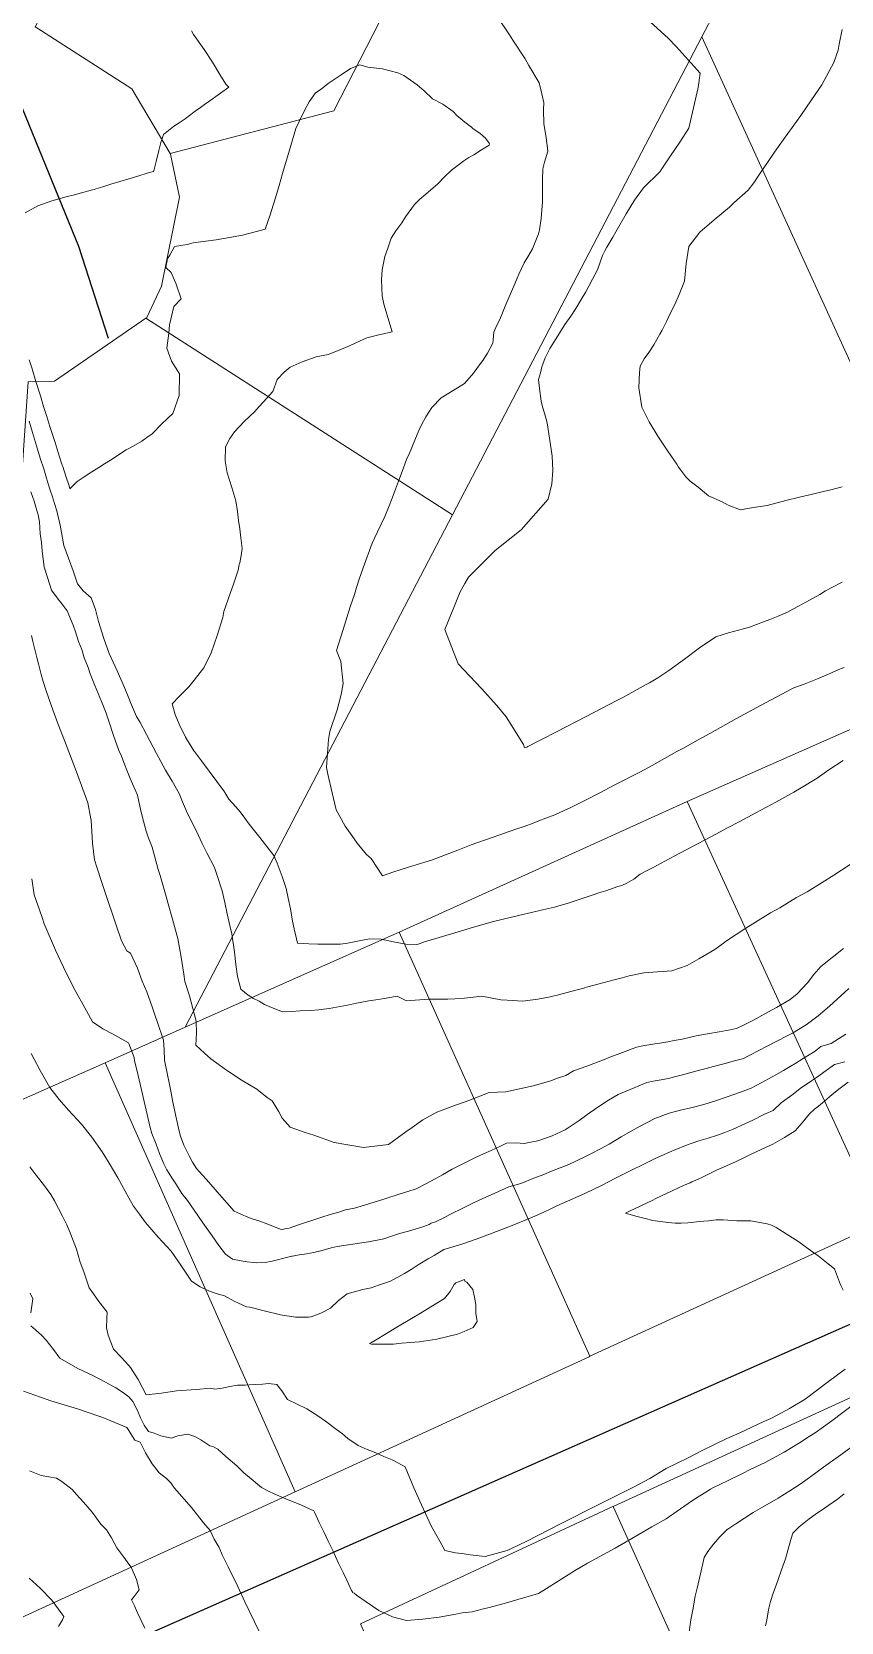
# Model space of a CAD drawing. Header units: inches. Extents: x 11351264 to 11356330, y 6702313 to 6706468.
# Drawn here: x 11352467 to 11352740, y 6705403 to 6705939 of the extents above; entities that cross this region are included whole.
import ezdxf

# ---------------------------------------------------------------- set-up
doc = ezdxf.new("R2010")
doc.units = ezdxf.units.IN
doc.header["$MEASUREMENT"] = 0
doc.layers.add('Shumate_Contours_clip1', color=7, linetype='Continuous', lineweight=0)
doc.layers.add('Shumate_Parcels_clip1', color=7, linetype='Continuous', lineweight=0)
doc.layers.add('Shumate_Streets_clip1', color=7, linetype='Continuous')

msp = doc.modelspace()

# ---------------------------------------------------------------- linework, layer by layer
at = {"layer": 'Shumate_Contours_clip1'}
for points, elevation in [([(11352624.05, 6705943.83), (11352628.24, 6705937.61), (11352629.37, 6705935.87), (11352633.47, 6705929.6), (11352634.76, 6705927.36), (11352638.18, 6705921.43), (11352639.03, 6705917.77), (11352639.8, 6705914.74), (11352639.7, 6705912.45), (11352639.79, 6705907.62), (11352640.51, 6705903.02), (11352641.05, 6705898.5), (11352640.01, 6705894.77), (11352639.4, 6705892.48), (11352639.31, 6705889.07), (11352639.27, 6705886.93), (11352639.29, 6705881.44), (11352638.85, 6705875.78), (11352638.28, 6705871.93), (11352637.92, 6705870.63), (11352635.98, 6705865.61), (11352634.68, 6705863.43), (11352633.17, 6705860.86), (11352631.37, 6705857), (11352629.97, 6705853.81), (11352627.74, 6705848.66), (11352626.72, 6705846.24), (11352624.93, 6705841.79), (11352623.98, 6705839.86), (11352622.92, 6705837.51), (11352622.71, 6705834.9), (11352622.6, 6705833.8), (11352620.73, 6705830.45), (11352619.21, 6705828.02), (11352617.77, 6705826.02), (11352616.06, 6705823.75), (11352613.01, 6705820.28), (11352609.18, 6705817.92), (11352605.15, 6705815.45), (11352602.06, 6705812.18), (11352600.03, 6705809.02), (11352598.53, 6705806.26), (11352597.68, 6705804.4), (11352596.27, 6705801.13), (11352594.47, 6705796.75), (11352593.51, 6705794.67), (11352592.02, 6705790.63), (11352590.85, 6705787.34), (11352589.49, 6705783.78), (11352588.65, 6705781.56), (11352587.46, 6705778.5), (11352586.15, 6705775.43), (11352583.69, 6705770.3), (11352581.96, 6705766.41), (11352578.87, 6705758.14), (11352577.61, 6705754.32), (11352576.7, 6705751.57), (11352575.94, 6705749.21), (11352574.57, 6705745.02), (11352573.08, 6705740.31), (11352572.15, 6705737.4), (11352569.88, 6705730.34), (11352571.36, 6705726.66), (11352572.14, 6705719.16), (11352571.55, 6705715.45), (11352570.13, 6705710.35), (11352567.64, 6705703.06), (11352567.23, 6705700.29), (11352566.58, 6705690.89), (11352566.96, 6705688.67), (11352568.43, 6705682.41), (11352569.87, 6705676.7), (11352572.8, 6705671.1), (11352575.09, 6705668.01), (11352576.85, 6705665.38), (11352580.07, 6705661.61), (11352581.6, 6705660.3), (11352585.44, 6705654.4), (11352588.95, 6705655.68), (11352591.67, 6705656.51), (11352595.62, 6705657.85), (11352602.26, 6705659.82), (11352608.07, 6705662.03), (11352610.76, 6705663.07), (11352615.28, 6705664.83), (11352622.37, 6705667.32), (11352624.95, 6705668.22), (11352628.12, 6705669.32), (11352630.72, 6705670.24), (11352633.09, 6705671.08), (11352636.11, 6705672.2), (11352638.04, 6705672.91), (11352640.45, 6705673.82), (11352643.43, 6705674.96), (11352646.59, 6705676.45), (11352648.8, 6705677.44), (11352653.54, 6705679.8), (11352658.64, 6705682.4), (11352663.23, 6705684.84), (11352672.08, 6705689.34), (11352676.24, 6705691.6), (11352680.41, 6705693.92), (11352684.57, 6705696.25), (11352686.53, 6705697.33), (11352691.78, 6705700.24), (11352695.62, 6705702.38), (11352702.89, 6705706.4), (11352704.7, 6705707.42), (11352712.73, 6705711.84), (11352723.28, 6705717.35), (11352723.92, 6705717.77), (11352727.42, 6705719.01), (11352731.95, 6705720.8), (11352736.45, 6705722.66), (11352738.52, 6705723.65), (11352740.93, 6705724.57)], 1420), ([(11352671.99, 6705945.3), (11352681.58, 6705936.5), (11352684.33, 6705933.77), (11352692.46, 6705924.71), (11352691.71, 6705919.93), (11352688.65, 6705906.16), (11352685.55, 6705901.5), (11352682.39, 6705896.88), (11352678.84, 6705891.48), (11352673.32, 6705886.17), (11352670.33, 6705881.99), (11352667.48, 6705877.4), (11352663.99, 6705871.34), (11352662.98, 6705869.52), (11352660.94, 6705866.16), (11352660.15, 6705864.67), (11352659.48, 6705863.32), (11352657.89, 6705858.49), (11352656.17, 6705855.36), (11352654.93, 6705853.03), (11352653.87, 6705851.1), (11352652.33, 6705848.5), (11352650.49, 6705845.46), (11352648.86, 6705842.93), (11352646.85, 6705840.12), (11352645.38, 6705837.72), (11352643.88, 6705835.33), (11352641.78, 6705831.98), (11352640.22, 6705828.89), (11352639.09, 6705825.88), (11352638.59, 6705823.81), (11352638, 6705821.58), (11352638.27, 6705818.52), (11352638.88, 6705814.28), (11352639.34, 6705812.33), (11352639.97, 6705810.19), (11352640.84, 6705807.01), (11352641.66, 6705801.8), (11352642.55, 6705795.81), (11352642.78, 6705790.98), (11352642.41, 6705786.4), (11352641.18, 6705781.24), (11352632.12, 6705770.92), (11352623.33, 6705763.97), (11352619.86, 6705760.55), (11352614.33, 6705755.06), (11352613.14, 6705752.88), (11352611.62, 6705750.06), (11352610.77, 6705748.11), (11352609.63, 6705745.33), (11352606.43, 6705737.38), (11352610.87, 6705725.83), (11352618.76, 6705717.48), (11352623.9, 6705711.82), (11352627.06, 6705707.94), (11352632.89, 6705698.61), (11352633.23, 6705697.48), (11352634.01, 6705697.75), (11352634.38, 6705697.93), (11352643.99, 6705702.9), (11352654.07, 6705708.08), (11352664.14, 6705713.34), (11352666.41, 6705714.51), (11352674.24, 6705718.82), (11352675.33, 6705719.43), (11352678.14, 6705721.06), (11352681.89, 6705723.57), (11352687.14, 6705727.35), (11352692.22, 6705731.24), (11352697.66, 6705734.9), (11352701.98, 6705736.31), (11352707.06, 6705737.65), (11352709.04, 6705738.2), (11352713.71, 6705739.94), (11352715.92, 6705740.72), (11352718.72, 6705741.82), (11352721.82, 6705743.21), (11352723.67, 6705744.22), (11352725.57, 6705745.2), (11352729.22, 6705747.24), (11352732.73, 6705749.19), (11352734.63, 6705750.4), (11352736.81, 6705751.51), (11352740.29, 6705753.31)], 1418), ([(11352465.05, 6705877.7), (11352469.38, 6705880.04), (11352474.09, 6705881.75), (11352478.86, 6705883.08), (11352481.7, 6705883.8), (11352483.64, 6705884.32), (11352487.69, 6705885.43), (11352488.34, 6705885.6), (11352488.83, 6705885.75), (11352491.17, 6705886.46), (11352493.94, 6705887.3), (11352500, 6705889.14), (11352500.08, 6705889.16), (11352503.3, 6705890.15), (11352506.21, 6705891.03), (11352508.25, 6705891.66), (11352508.67, 6705892.71), (11352509.23, 6705894.97), (11352510.07, 6705898.67), (11352510.79, 6705901.35), (11352511.64, 6705904.07), (11352514.99, 6705906.82), (11352516.96, 6705908.02), (11352518.9, 6705909.4), (11352521.91, 6705911.6), (11352522.78, 6705912.22), (11352523.64, 6705912.86), (11352525.43, 6705914.13), (11352527.22, 6705915.4), (11352530.11, 6705917.46), (11352530.91, 6705918.03), (11352533.65, 6705919.98), (11352532.66, 6705920.98), (11352530.68, 6705924.3), (11352528.12, 6705928.48), (11352525.4, 6705932.67), (11352521.81, 6705937.77), (11352521.05, 6705938.99)], 1420), ([(11352740.27, 6705939.43), (11352739.18, 6705934.46), (11352738.84, 6705932.43), (11352737.39, 6705928.35), (11352733.43, 6705920.83), (11352729.86, 6705915.72), (11352726.34, 6705910.52), (11352718.97, 6705900.42), (11352717.27, 6705897.79), (11352712, 6705890.03), (11352710.54, 6705887.85), (11352708.61, 6705885.36), (11352703.79, 6705881.02), (11352702.26, 6705879.63), (11352697.16, 6705875.36), (11352692.3, 6705871.23), (11352688.63, 6705866.35), (11352687.74, 6705860.61), (11352687.15, 6705854.72), (11352685.36, 6705850.22), (11352683.84, 6705846.88), (11352682.57, 6705844.21), (11352681.11, 6705841.09), (11352679.59, 6705838.23), (11352678.79, 6705836.83), (11352677.81, 6705835.04), (11352676.76, 6705833.2), (11352675.11, 6705830.63), (11352673.58, 6705828.54), (11352672.16, 6705826.12), (11352671.98, 6705823.96), (11352671.71, 6705818.72), (11352672.81, 6705812.31), (11352675.19, 6705807.28), (11352678.18, 6705802.49), (11352681.29, 6705797.74), (11352683.77, 6705794.2), (11352684.5, 6705793.04), (11352685.16, 6705792.02), (11352685.95, 6705791.09), (11352687.59, 6705788.85), (11352689.02, 6705787.37), (11352691.69, 6705785.31), (11352695.27, 6705782.4), (11352699.84, 6705780.35), (11352701.87, 6705779.3), (11352706, 6705777.69), (11352710.28, 6705778.45), (11352715.01, 6705779.17), (11352721.26, 6705780.83), (11352725.84, 6705781.97), (11352729.77, 6705782.81), (11352733.98, 6705783.82), (11352736.46, 6705784.45), (11352740.26, 6705785.43)], 1416), ([(11352466.44, 6705828.18), (11352467.38, 6705825.18), (11352468.7, 6705820.9), (11352470.2, 6705816.06), (11352471.28, 6705812.51), (11352472.34, 6705809.15), (11352473.41, 6705805.79), (11352474.47, 6705802.43), (11352475.12, 6705800.41), (11352475.49, 6705799.22), (11352476.57, 6705795.83), (11352477.58, 6705792.7), (11352477.7, 6705792.31), (11352478.77, 6705788.99), (11352479.83, 6705785.72), (11352480.13, 6705784.79), (11352481.01, 6705785.7), (11352482.59, 6705787.21), (11352484.97, 6705788.85), (11352487.52, 6705790.43), (11352489.93, 6705791.91), (11352491.81, 6705793.14), (11352493.8, 6705794.42), (11352499.06, 6705797.85), (11352500, 6705798.36), (11352501.43, 6705799.14), (11352504.32, 6705800.8), (11352506.02, 6705801.99), (11352507.89, 6705803.33), (11352511.14, 6705806.59), (11352514.82, 6705810.16), (11352516.95, 6705816.17), (11352517.08, 6705823.51), (11352514.37, 6705827.76), (11352512.78, 6705832.16), (11352513.48, 6705837.18), (11352513.68, 6705840.02), (11352515.14, 6705846.15), (11352517.61, 6705848.72), (11352515.97, 6705853.67), (11352514.21, 6705857.62), (11352512.4, 6705859.28), (11352513.05, 6705862.3), (11352513.75, 6705863.49), (11352515.33, 6705866.32), (11352519.6, 6705866.99), (11352521.63, 6705867.6), (11352529.39, 6705868.65), (11352533.89, 6705869.44), (11352538.29, 6705870.21), (11352542.99, 6705871.45), (11352545.86, 6705872.2), (11352547.55, 6705877.05), (11352549.77, 6705883.86), (11352550.61, 6705886.91), (11352551.76, 6705890.92), (11352553.94, 6705898.52), (11352556.23, 6705906.15), (11352557.31, 6705908.47), (11352559.21, 6705912.34), (11352560.74, 6705915.07), (11352562.89, 6705918.07), (11352564.73, 6705919.35), (11352567.14, 6705921.25), (11352569.83, 6705923.02), (11352571.47, 6705924.22), (11352574.65, 6705926.28), (11352577.75, 6705927.58), (11352580.5, 6705926.7), (11352585.44, 6705926.22), (11352590.59, 6705924.87), (11352592.59, 6705923.92), (11352597.14, 6705920.85), (11352599.41, 6705918.78), (11352602.3, 6705916.13), (11352605.69, 6705914.28), (11352609.17, 6705911.85), (11352610.46, 6705910.48), (11352613.19, 6705908.21), (11352615.39, 6705906.5), (11352615.94, 6705906), (11352618.16, 6705904.58), (11352620.16, 6705902.87), (11352621.4, 6705901.15), (11352621.45, 6705900.97), (11352621.31, 6705900.52), (11352618.8, 6705898.95), (11352616.15, 6705897.22), (11352614.52, 6705896.32), (11352612.82, 6705895.19), (11352610.86, 6705893.77), (11352608.64, 6705892.12), (11352606.3, 6705889.83), (11352604.07, 6705887.44), (11352600.02, 6705883.96), (11352597.89, 6705882.15), (11352596.25, 6705880.55), (11352593.16, 6705876.33), (11352591.89, 6705874.34), (11352589.92, 6705871.64), (11352588.39, 6705869.15), (11352587.16, 6705865.84), (11352586.2, 6705863), (11352585.32, 6705858.49), (11352585.04, 6705855.14), (11352585.29, 6705849.72), (11352585.84, 6705846.93), (11352586.64, 6705844.38), (11352587.56, 6705841.38), (11352588.62, 6705837.58), (11352587.23, 6705837.27), (11352586.25, 6705837.05), (11352583.69, 6705836.51), (11352580.09, 6705835.61), (11352576.49, 6705833.97), (11352574.33, 6705832.95), (11352570.28, 6705831.23), (11352567.1, 6705829.95), (11352563.03, 6705829.22), (11352558.37, 6705827.52), (11352554.32, 6705825.73), (11352552.29, 6705824.03), (11352549.94, 6705821.58), (11352548.51, 6705817.55), (11352545.35, 6705814.08), (11352543.81, 6705812.38), (11352542.39, 6705810.84), (11352538.79, 6705807.45), (11352535.61, 6705804), (11352534.02, 6705801.74), (11352532.55, 6705798.93), (11352532.44, 6705794.19), (11352533.09, 6705790.18), (11352534.7, 6705785.17), (11352535.97, 6705780.7), (11352536.58, 6705777.12), (11352536.91, 6705774.12), (11352537.41, 6705771.24), (11352537.69, 6705768.25), (11352538.19, 6705764.67), (11352537.87, 6705762.28), (11352537.32, 6705759.86), (11352537.23, 6705759.47), (11352537.19, 6705759.24), (11352536.85, 6705757.41), (11352535.91, 6705754.69), (11352535.22, 6705752.65), (11352534.18, 6705749.84), (11352533.4, 6705747.65), (11352532.61, 6705745.33), (11352531.96, 6705743.42), (11352531.69, 6705741.38), (11352529.74, 6705735.32), (11352527.69, 6705729.55), (11352525.26, 6705724.52), (11352522, 6705720.32), (11352520.15, 6705718.1), (11352516.95, 6705714.85), (11352514.63, 6705712.37), (11352515.61, 6705708.77), (11352516.93, 6705705.52), (11352519.06, 6705701.16), (11352521.93, 6705696.54), (11352522.05, 6705696.33), (11352524.48, 6705693.11), (11352527.06, 6705689.66), (11352529.64, 6705686.21), (11352532.22, 6705682.76), (11352532.33, 6705682.53), (11352533.68, 6705680.2), (11352536.03, 6705677.62), (11352537.45, 6705676), (11352539.07, 6705673.8), (11352540.55, 6705671.87), (11352544.16, 6705667.34), (11352546.5, 6705664.31), (11352548.81, 6705661.26), (11352549.93, 6705658.68), (11352551.63, 6705654.26), (11352553, 6705650.15), (11352553.7, 6705646.86), (11352554.47, 6705643.34), (11352555.06, 6705639.14), (11352555.67, 6705636.6), (11352556.81, 6705631.72), (11352560.57, 6705631.49), (11352563.62, 6705631.37), (11352565.88, 6705631.38), (11352571.23, 6705631.42), (11352573.62, 6705631.81), (11352575.91, 6705632.26), (11352578.68, 6705632.78), (11352581.07, 6705633.27), (11352584.92, 6705633.06), (11352589.14, 6705632.21), (11352593.31, 6705631.46), (11352596.73, 6705631.27), (11352597.47, 6705631.41), (11352597.81, 6705631.53), (11352599.23, 6705632.09), (11352605.58, 6705633.99), (11352612.83, 6705636.16), (11352615.26, 6705636.87), (11352622.75, 6705639.04), (11352631.62, 6705641.13), (11352635.63, 6705642.08), (11352639.36, 6705642.94), (11352643.3, 6705643.9), (11352645.59, 6705644.54), (11352647.6, 6705645.15), (11352651.94, 6705646.52), (11352656.08, 6705647.93), (11352658.33, 6705648.66), (11352660.67, 6705649.42), (11352664.68, 6705650.86), (11352665.99, 6705651.19), (11352667.76, 6705651.96), (11352670.11, 6705653.36), (11352672.18, 6705654.96), (11352674.59, 6705656.18), (11352676.8, 6705657.32), (11352680.5, 6705659.34), (11352683.89, 6705661.16), (11352691.72, 6705665.31), (11352697.95, 6705668.61), (11352701.44, 6705670.45), (11352705.79, 6705672.77), (11352711.15, 6705675.6), (11352717.89, 6705679.19), (11352723.98, 6705682.56), (11352726.39, 6705684.05), (11352731.87, 6705687.3), (11352735.74, 6705690.12), (11352740.54, 6705693.3)], 1422), ([(11352466.36, 6705807.56), (11352467.54, 6705803.71), (11352468.89, 6705799.25), (11352470.17, 6705795.06), (11352471.3, 6705791.46), (11352472.02, 6705789.09), (11352472.85, 6705786.41), (11352473.5, 6705784.34), (11352474.23, 6705782.07), (11352474.99, 6705779.78), (11352475.77, 6705777.37), (11352476.9, 6705772.56), (11352478.1, 6705765.65), (11352479.64, 6705761.4), (11352481.19, 6705757.15), (11352482.74, 6705752.8), (11352484.58, 6705750.46), (11352487.24, 6705748.03), (11352488.73, 6705744.16), (11352489.74, 6705740.12), (11352491.6, 6705734.35), (11352493.4, 6705729.32), (11352496.09, 6705723.52), (11352498.57, 6705717.83), (11352500, 6705714.21), (11352500.57, 6705712.76), (11352502.55, 6705708.12), (11352503.75, 6705706.08), (11352505.89, 6705702.07), (11352509.34, 6705695.63), (11352510.78, 6705692.9), (11352512.34, 6705690.06), (11352514.53, 6705686.35), (11352516.98, 6705682.15), (11352518.07, 6705679.35), (11352519.44, 6705676.2), (11352521.35, 6705672.3), (11352522.73, 6705669.46), (11352524.7, 6705665.27), (11352526.3, 6705662.16), (11352528.79, 6705657.2), (11352529.46, 6705655.22), (11352531.44, 6705649.35), (11352532.29, 6705645.47), (11352533.15, 6705641.59), (11352534.05, 6705637.74), (11352534.69, 6705634.95), (11352535.58, 6705628.75), (11352536.05, 6705624.52), (11352536.63, 6705620.58), (11352537.65, 6705616.29), (11352540.12, 6705614.23), (11352541.97, 6705613.09), (11352543.88, 6705612.25), (11352545.72, 6705611.15), (11352548.07, 6705610.06), (11352551.73, 6705608.62), (11352554.62, 6705608.72), (11352557.66, 6705609), (11352561.23, 6705609.12), (11352563.91, 6705609.28), (11352567.43, 6705609.78), (11352573.62, 6705610.9), (11352576.63, 6705611.52), (11352580.79, 6705612.35), (11352583.19, 6705612.71), (11352586.04, 6705613.1), (11352590.38, 6705613.88), (11352593.51, 6705612.33), (11352600.93, 6705612.93), (11352604.25, 6705612.87), (11352607.46, 6705612.89), (11352609.79, 6705613.04), (11352613.07, 6705613.26), (11352618.93, 6705613.9), (11352625.26, 6705612.68), (11352627.44, 6705612.59), (11352632.61, 6705612.22), (11352637.71, 6705612.95), (11352641.87, 6705613.65), (11352644.75, 6705614.35), (11352647.62, 6705615.13), (11352650.49, 6705615.88), (11352653.28, 6705616.65), (11352653.46, 6705616.69), (11352653.57, 6705616.73), (11352654.18, 6705616.9), (11352658.35, 6705618.02), (11352663.41, 6705619.38), (11352666.12, 6705620.11), (11352668.47, 6705620.7), (11352673.49, 6705621.74), (11352678.08, 6705622.14), (11352682.91, 6705622.42), (11352688.01, 6705624.24), (11352691.99, 6705626.45), (11352697.34, 6705629.59), (11352700.77, 6705632.08), (11352701.33, 6705632.52), (11352707.8, 6705636.86), (11352710.11, 6705638.25), (11352716.07, 6705641.97), (11352719.24, 6705643.69), (11352724.83, 6705647.11), (11352728.44, 6705649.09), (11352733.49, 6705652.24), (11352737.46, 6705654.69), (11352742.88, 6705658.26)], 1424), ([(11352467.02, 6705783.71), (11352468.05, 6705780.59), (11352468.81, 6705778.29), (11352469.47, 6705776), (11352469.89, 6705773.62), (11352470.17, 6705769.64), (11352470.52, 6705766.72), (11352470.74, 6705763.88), (11352471.5, 6705758.33), (11352472.59, 6705754.94), (11352473.88, 6705750.61), (11352476.22, 6705747.62), (11352477.52, 6705745.93), (11352479.21, 6705743.62), (11352481.24, 6705738.79), (11352482.06, 6705736.61), (11352483.06, 6705733.29), (11352484.1, 6705730.61), (11352484.94, 6705727.85), (11352486.24, 6705724.6), (11352486.93, 6705722.5), (11352488.55, 6705718.57), (11352490.77, 6705713.17), (11352492.4, 6705709.18), (11352493.28, 6705706.52), (11352494.86, 6705701.71), (11352496.61, 6705696.64), (11352497.49, 6705694.78), (11352498.31, 6705692.55), (11352499.52, 6705689.49), (11352500, 6705688.33), (11352500.78, 6705686.45), (11352502.06, 6705683.43), (11352502.88, 6705681.59), (11352504.02, 6705676.27), (11352504.88, 6705672.87), (11352505.79, 6705669.49), (11352506.55, 6705667.45), (11352507.83, 6705664.07), (11352509.91, 6705656.54), (11352510.51, 6705654.54), (11352512.55, 6705647.42), (11352513.26, 6705644.99), (11352514.71, 6705639.86), (11352515.74, 6705636.08), (11352516.47, 6705633.29), (11352517.66, 6705627.06), (11352518.53, 6705621.37), (11352518.84, 6705618.89), (11352520.36, 6705614.02), (11352522.61, 6705605.52), (11352522.8, 6705601.4), (11352522.5, 6705597.36), (11352525.44, 6705594.73), (11352527.64, 6705592.85), (11352532.92, 6705589), (11352538.13, 6705585.46), (11352543.1, 6705582.54), (11352546.6, 6705579.83), (11352548.22, 6705578.61), (11352549.5, 6705576.68), (11352550.55, 6705574.97), (11352551.62, 6705572.78), (11352554.36, 6705569.76), (11352559.34, 6705568.03), (11352562.25, 6705567.09), (11352569.19, 6705564.65), (11352579.05, 6705562.93), (11352587.41, 6705563.93), (11352593.28, 6705568.21), (11352595.38, 6705569.63), (11352599.06, 6705572.26), (11352603.69, 6705574.86), (11352609.12, 6705576.84), (11352614.55, 6705578.82), (11352621.3, 6705581.45), (11352626.91, 6705581.67), (11352631.61, 6705582.73), (11352636.12, 6705583.76), (11352642.07, 6705585.37), (11352644.05, 6705586.22), (11352647.16, 6705587.19), (11352649.79, 6705588.76), (11352654.21, 6705590.38), (11352659.81, 6705592.48), (11352661.99, 6705593.32), (11352665.41, 6705594.58), (11352668.07, 6705595.61), (11352671, 6705596.7), (11352673.05, 6705597.15), (11352675.08, 6705597.51), (11352677.19, 6705597.8), (11352679.47, 6705598.18), (11352681.57, 6705598.58), (11352683.69, 6705598.95), (11352686.32, 6705599.46), (11352691.03, 6705600.5), (11352694.86, 6705601.2), (11352698.8, 6705601.85), (11352702.52, 6705602.59), (11352704.59, 6705603.06), (11352704.83, 6705603.17), (11352706.8, 6705604.06), (11352710.41, 6705605.84), (11352714.24, 6705607.92), (11352718.1, 6705610.06), (11352722.7, 6705612.84), (11352725.04, 6705614.71), (11352728.55, 6705618.36), (11352730.69, 6705621.22), (11352733.1, 6705623.88), (11352736.88, 6705626.94), (11352740.69, 6705629.98)], 1426), ([(11352467.16, 6705735.37), (11352467.64, 6705733.32), (11352468.95, 6705728), (11352469.51, 6705725.83), (11352470.42, 6705722.2), (11352471.08, 6705719.86), (11352472.08, 6705717.06), (11352473.12, 6705713.85), (11352474.43, 6705710.33), (11352476.1, 6705705.68), (11352478.29, 6705699.99), (11352480.34, 6705694.69), (11352482.4, 6705689.46), (11352484.52, 6705683.65), (11352486.14, 6705678.99), (11352486.88, 6705675.39), (11352487.28, 6705673.02), (11352487.52, 6705669.32), (11352487.78, 6705665.39), (11352488.4, 6705659.87), (11352489.25, 6705657.32), (11352490.82, 6705652.5), (11352493.2, 6705645.1), (11352494.33, 6705641.88), (11352495.69, 6705637.77), (11352497.54, 6705632.51), (11352499.28, 6705629.14), (11352500, 6705628.69), (11352500.51, 6705628.37), (11352502.88, 6705623.36), (11352504.49, 6705618.97), (11352506.01, 6705615.38), (11352507.82, 6705610.27), (11352508.89, 6705607.25), (11352509.49, 6705605.34), (11352511.68, 6705599.07), (11352511.86, 6705595.83), (11352511.98, 6705592.34), (11352512.92, 6705587.97), (11352513.71, 6705584.13), (11352514.24, 6705581.34), (11352514.73, 6705578.73), (11352515.79, 6705573.52), (11352516.37, 6705570.99), (11352516.86, 6705568.85), (11352517.35, 6705566.71), (11352518.47, 6705563.72), (11352520.26, 6705560.19), (11352521.39, 6705557.98), (11352522.81, 6705555.86), (11352524.72, 6705553.76), (11352526.19, 6705552.14), (11352527.64, 6705550.51), (11352529.11, 6705548.81), (11352531.27, 6705546.24), (11352533, 6705544.27), (11352535.48, 6705541.46), (11352539.47, 6705539.66), (11352541.56, 6705538.95), (11352543.73, 6705538.2), (11352546.79, 6705537.09), (11352550.94, 6705535.47), (11352551.59, 6705535.28), (11352553.01, 6705535.63), (11352553.95, 6705535.8), (11352557.45, 6705536.97), (11352559.45, 6705537.66), (11352562.66, 6705538.72), (11352565.01, 6705539.47), (11352567.84, 6705540.41), (11352570.68, 6705541.2), (11352572.98, 6705541.96), (11352575.97, 6705542.57), (11352579.35, 6705543.5), (11352585.92, 6705545.57), (11352591.33, 6705547.3), (11352593.93, 6705548.15), (11352596.73, 6705549.07), (11352600.26, 6705550.79), (11352603.19, 6705552.42), (11352605.59, 6705553.75), (11352608.93, 6705555.64), (11352614.08, 6705558.28), (11352616.72, 6705559.55), (11352619.49, 6705560.78), (11352621.97, 6705561.96), (11352624.89, 6705563.3), (11352627.2, 6705564.43), (11352630.49, 6705564.55), (11352633.15, 6705564.29), (11352635.41, 6705564.74), (11352637.69, 6705565.16), (11352642.52, 6705566.85), (11352646.92, 6705568.86), (11352648.99, 6705570.2), (11352651.68, 6705572), (11352655.04, 6705574.54), (11352658.66, 6705577.01), (11352661.59, 6705578.9), (11352664.78, 6705580.8), (11352668.89, 6705582.5), (11352674.43, 6705584.78), (11352676.53, 6705585.23), (11352678.65, 6705585.59), (11352681.75, 6705586.23), (11352683.78, 6705586.74), (11352686.43, 6705587.47), (11352688.53, 6705588.03), (11352692.21, 6705589.03), (11352694.43, 6705589.6), (11352698.09, 6705590.58), (11352700.34, 6705591.15), (11352704.01, 6705592.13), (11352706.24, 6705592.68), (11352707.06, 6705592.96), (11352708.88, 6705593.93), (11352712.35, 6705595.72), (11352714.5, 6705596.83), (11352718.72, 6705598.97), (11352721.25, 6705600.31), (11352723.48, 6705601.49), (11352728.1, 6705604.22), (11352732.13, 6705607.31), (11352735.93, 6705610.57), (11352739.84, 6705614.04), (11352742.43, 6705616.54)], 1428), ([(11352467.29, 6705653.41), (11352468.07, 6705647.99), (11352470.63, 6705640.69), (11352471.43, 6705638.23), (11352475.26, 6705629.45), (11352477.95, 6705623.72), (11352481.29, 6705616.85), (11352485.67, 6705608.95), (11352487.79, 6705605.23), (11352491.24, 6705602.87), (11352494.52, 6705601.27), (11352499.9, 6705598.22), (11352500, 6705597.96), (11352501.77, 6705593.22), (11352501.94, 6705592.09), (11352502.54, 6705589.58), (11352503.16, 6705587.14), (11352504.5, 6705581.33), (11352505.83, 6705575.52), (11352507.17, 6705569.71), (11352507.74, 6705567.63), (11352509.14, 6705564.04), (11352510.36, 6705560.94), (11352511.66, 6705557.65), (11352512.77, 6705555.43), (11352514.7, 6705552.38), (11352516.01, 6705550.32), (11352517.88, 6705547.42), (11352519.72, 6705545.09), (11352521.99, 6705541.88), (11352523.24, 6705539.99), (11352524.94, 6705537.56), (11352528, 6705533.25), (11352530.34, 6705529.99), (11352532.55, 6705527.03), (11352534.9, 6705525.31), (11352537.81, 6705524.77), (11352539.89, 6705524.45), (11352541.96, 6705524.23), (11352542.91, 6705524.08), (11352545.91, 6705524.24), (11352548.22, 6705524.7), (11352553.51, 6705526), (11352554.84, 6705526.3), (11352555.13, 6705526.36), (11352557.3, 6705526.75), (11352559.8, 6705527.17), (11352562.33, 6705527.57), (11352564.67, 6705528.1), (11352568.17, 6705529.13), (11352570.15, 6705529.55), (11352575.44, 6705530.41), (11352580.74, 6705531.15), (11352585.9, 6705532.23), (11352588.06, 6705532.92), (11352591.2, 6705533.93), (11352594.23, 6705534.82), (11352598.98, 6705536.27), (11352601.13, 6705537.05), (11352601.84, 6705537.47), (11352603.32, 6705537.92), (11352606.25, 6705539.37), (11352608.11, 6705540.37), (11352612.71, 6705542.67), (11352615.34, 6705543.96), (11352617.95, 6705545.18), (11352623.28, 6705547.61), (11352627.98, 6705549.68), (11352632.02, 6705550.81), (11352636.44, 6705552.59), (11352639.75, 6705553.86), (11352642.3, 6705554.92), (11352648.17, 6705557.21), (11352653.52, 6705559.79), (11352655.36, 6705560.74), (11352658.8, 6705562.51), (11352661.73, 6705564.07), (11352665.76, 6705566.53), (11352669.95, 6705568.94), (11352672.39, 6705570.21), (11352674.34, 6705571.29), (11352677.18, 6705572.69), (11352677.9, 6705573.01), (11352678.33, 6705573.19), (11352679.83, 6705573.73), (11352681.96, 6705574.5), (11352685.76, 6705575.56), (11352689.73, 6705576.46), (11352693.63, 6705577.43), (11352697.6, 6705578.7), (11352701.53, 6705580.03), (11352705.98, 6705581.54), (11352709.59, 6705582.96), (11352712.92, 6705584.7), (11352717.85, 6705587.47), (11352720.44, 6705588.92), (11352722.76, 6705590.27), (11352724.65, 6705591.34), (11352727.11, 6705592.94), (11352729.13, 6705594.19), (11352731.11, 6705595.39), (11352733.1, 6705596.91), (11352736.59, 6705598.01), (11352741.43, 6705601.14)], 1430), ([(11352467.11, 6705594.59), (11352470.16, 6705588.88), (11352473.35, 6705583.14), (11352476.51, 6705579.14), (11352479.69, 6705575.57), (11352484.06, 6705570.84), (11352487.54, 6705566.43), (11352490.98, 6705561.5), (11352493.35, 6705557.64), (11352496.28, 6705552.75), (11352497.51, 6705550.5), (11352500, 6705546.04), (11352501.58, 6705543.2), (11352503.52, 6705540.45), (11352505.64, 6705537.73), (11352509.81, 6705532.72), (11352514.2, 6705528.08), (11352517.5, 6705523.36), (11352521.13, 6705517.91), (11352523.99, 6705516.07), (11352527.2, 6705514.57), (11352529.43, 6705513.75), (11352532.19, 6705512.94), (11352535.47, 6705511.18), (11352536.94, 6705510.55), (11352539.63, 6705509.24), (11352540.71, 6705509.16), (11352545.56, 6705507.96), (11352551.05, 6705506.56), (11352556.15, 6705505.77), (11352560.47, 6705505.86), (11352561.33, 6705505.88), (11352561.38, 6705505.88), (11352564.7, 6705507.15), (11352567.92, 6705508.85), (11352570.61, 6705511.42), (11352573.53, 6705513.63), (11352578.82, 6705515.12), (11352581.59, 6705515.74), (11352584.12, 6705516.58), (11352588.17, 6705517.88), (11352592.86, 6705520.47), (11352595.06, 6705521.82), (11352597.43, 6705523.45), (11352600.79, 6705525.45), (11352602.79, 6705526.61), (11352606.09, 6705528.62), (11352609.53, 6705529.65), (11352612.78, 6705530.63), (11352617.02, 6705532.03), (11352621.46, 6705533.75), (11352623.85, 6705534.66), (11352627.65, 6705536.09), (11352630.23, 6705537.11), (11352636.71, 6705539.79), (11352639.95, 6705541.3), (11352641.92, 6705542.22), (11352644.17, 6705543.3), (11352649.58, 6705545.69), (11352653.82, 6705547.57), (11352659.15, 6705550.19), (11352663.93, 6705552.58), (11352666.84, 6705554.07), (11352669.08, 6705555.17), (11352673.18, 6705557.24), (11352674.56, 6705557.93), (11352676.99, 6705559.1), (11352679.27, 6705560.12), (11352682.11, 6705561.36), (11352684.18, 6705562.28), (11352687.47, 6705563.67), (11352691.97, 6705565.16), (11352695.12, 6705566.11), (11352697.91, 6705566.95), (11352700.75, 6705567.95), (11352703.55, 6705569.14), (11352707.5, 6705570.94), (11352710.1, 6705572.2), (11352713.91, 6705574.04), (11352716.97, 6705575.46), (11352719.74, 6705577.95), (11352723.7, 6705580.89), (11352726.08, 6705582.76), (11352729.87, 6705585.37), (11352731.65, 6705586.55), (11352734.87, 6705588.86), (11352737.69, 6705590.94), (11352741.19, 6705591.75)], 1432), ([(11352740.58, 6705514.93), (11352739.72, 6705516.73), (11352737.69, 6705522.04), (11352735.5, 6705523.73), (11352732.21, 6705526.49), (11352729.51, 6705528.38), (11352725.61, 6705531.19), (11352718, 6705536.01), (11352716.43, 6705536.76), (11352714.93, 6705537.23), (11352709.48, 6705538.24), (11352704.8, 6705538.3), (11352700.17, 6705538.63), (11352697.76, 6705538.53), (11352695.26, 6705538.26), (11352692.03, 6705538.02), (11352689.43, 6705537.7), (11352688.24, 6705537.62), (11352686.06, 6705537.5), (11352684, 6705537.51), (11352681.47, 6705537.73), (11352679.06, 6705537.98), (11352676.43, 6705538.4), (11352673.91, 6705539.02), (11352670.76, 6705539.87), (11352667.3, 6705540.83), (11352669.52, 6705541.91), (11352669.85, 6705542.07), (11352672.86, 6705543.52), (11352676.2, 6705545.13), (11352677.53, 6705545.77), (11352681.11, 6705547.49), (11352684.84, 6705549.25), (11352687.04, 6705550.22), (11352688.99, 6705551.09), (11352689.62, 6705551.38), (11352691.57, 6705552.22), (11352693.41, 6705553.07), (11352694.52, 6705553.61), (11352697.86, 6705555.32), (11352701.26, 6705556.81), (11352704.49, 6705558.28), (11352707.07, 6705559.5), (11352709.09, 6705560.46), (11352711.04, 6705561.37), (11352713.13, 6705562.35), (11352716.9, 6705564.08), (11352720.85, 6705566.34), (11352724.38, 6705568.54), (11352726.78, 6705571.29), (11352729.23, 6705574.33), (11352730.89, 6705575.85), (11352732.25, 6705576.85), (11352734.33, 6705578.57), (11352736.91, 6705580.79), (11352739.54, 6705582.95), (11352742.29, 6705584.96)], 1434), ([(11352466.59, 6705556.45), (11352468.3, 6705554.16), (11352471.28, 6705550.49), (11352473.71, 6705547.17), (11352474.96, 6705544.93), (11352477.67, 6705539.8), (11352479.11, 6705536.85), (11352480.4, 6705533.65), (11352482.3, 6705528.68), (11352483.45, 6705524.72), (11352484.91, 6705520.75), (11352486.58, 6705515.68), (11352488.07, 6705513.62), (11352489.9, 6705511.03), (11352490.3, 6705510.55), (11352492.7, 6705507.47), (11352492.54, 6705505.34), (11352492.44, 6705502.21), (11352493.02, 6705499.76), (11352494.77, 6705494.99), (11352497.39, 6705492.36), (11352500, 6705489.52), (11352500.56, 6705488.91), (11352503.13, 6705484.81), (11352505.86, 6705479.69), (11352511, 6705480.24), (11352516.07, 6705480.98), (11352522.7, 6705481.43), (11352527.51, 6705481.85), (11352528.97, 6705481.55), (11352531.44, 6705481.89), (11352534.05, 6705482.48), (11352536.55, 6705482.88), (11352538.61, 6705482.95), (11352539.21, 6705482.95), (11352540.51, 6705483), (11352544.97, 6705483.26), (11352546.97, 6705483.52), (11352549.84, 6705483.18), (11352551.54, 6705480.99), (11352553.43, 6705478.11), (11352559.95, 6705474.95), (11352563.61, 6705472.63), (11352566.19, 6705470.83), (11352569.91, 6705467.97), (11352571.96, 6705466.51), (11352573.73, 6705464.97), (11352577.19, 6705462.62), (11352580.2, 6705461.27), (11352582.35, 6705460.45), (11352585.83, 6705458.92), (11352588.72, 6705457.77), (11352590.63, 6705456.78), (11352593.01, 6705455.45), (11352595.99, 6705448.28), (11352598.57, 6705442.62), (11352601.86, 6705435.51), (11352605.44, 6705429.17), (11352606.36, 6705427.23), (11352609.96, 6705426.49), (11352612.87, 6705426.11), (11352614.97, 6705425.75), (11352617.94, 6705425.43), (11352620.04, 6705425.25), (11352627.36, 6705427.27), (11352633.77, 6705430.27), (11352645.8, 6705436.42), (11352657.15, 6705442.11), (11352669.94, 6705448.53), (11352675.47, 6705451.46), (11352680.96, 6705454.82), (11352688.34, 6705458.49), (11352693.12, 6705460.95), (11352701.41, 6705464.92), (11352705.72, 6705466.91), (11352713.91, 6705470.67), (11352716.17, 6705471.71), (11352718.33, 6705472.85), (11352722.55, 6705475.04), (11352727.77, 6705478.24), (11352735.67, 6705484.19), (11352741.22, 6705488.27)], 1434), ([(11352466.8, 6705513.89), (11352467.67, 6705512), (11352466.96, 6705507.28)], 1436), ([(11352466.96, 6705502.92), (11352468.54, 6705501.51), (11352470.67, 6705499.59), (11352472.18, 6705498.07), (11352474.63, 6705494.88), (11352476.77, 6705491.98), (11352482.79, 6705488.5), (11352487.84, 6705486.18), (11352491.89, 6705483.99), (11352495.65, 6705481.98), (11352498.17, 6705480.35), (11352499.97, 6705479.03), (11352500, 6705478.99), (11352501.35, 6705477.4), (11352502.91, 6705474.4), (11352503.93, 6705471.94), (11352505.12, 6705469.48), (11352506.62, 6705467.29), (11352508.49, 6705466.7), (11352510.81, 6705465.85), (11352514.26, 6705465.11), (11352516.53, 6705465.88), (11352519.91, 6705466.45), (11352522.18, 6705465.62), (11352524.25, 6705464.45), (11352527.24, 6705462.5), (11352528.27, 6705462.28), (11352529.92, 6705461.34), (11352532.67, 6705458.86), (11352536.32, 6705455.69), (11352538.72, 6705453.43), (11352540.47, 6705451.9), (11352544.7, 6705448.39), (11352546.78, 6705447.35), (11352549.11, 6705446.18), (11352553.62, 6705444.34), (11352556.21, 6705443.33), (11352558.13, 6705442.48), (11352562.24, 6705440.63), (11352562.5, 6705440.1), (11352564.13, 6705436.67), (11352565.76, 6705433.25), (11352567.13, 6705430.37), (11352568.76, 6705426.95), (11352569.02, 6705426.4), (11352570.65, 6705422.98), (11352572.28, 6705419.56), (11352573.39, 6705417.23), (11352575.02, 6705413.8), (11352575.28, 6705413.26), (11352575.35, 6705413.13), (11352575.83, 6705412.84), (11352576.71, 6705412.23), (11352579.9, 6705409.93), (11352584.24, 6705407.07), (11352588.77, 6705404.93), (11352593.54, 6705403.69), (11352599.01, 6705404.15), (11352604.54, 6705404.83), (11352610.13, 6705405.75), (11352612.2, 6705406.29), (11352615.57, 6705406.52), (11352619, 6705407.48), (11352621.36, 6705408.07), (11352627.15, 6705409.65), (11352632.95, 6705411.29), (11352637.94, 6705412.74), (11352641.5, 6705415.05), (11352645.78, 6705417.69), (11352647.97, 6705419.01), (11352650.07, 6705420.33), (11352654.44, 6705422.95), (11352663.78, 6705427.99), (11352671.56, 6705432.52), (11352676.16, 6705435.16), (11352680.93, 6705437.88), (11352684.65, 6705440.43), (11352688.35, 6705443.07), (11352690.8, 6705444.77), (11352694.32, 6705446.91), (11352695.93, 6705447.86), (11352696.94, 6705448.42), (11352701.63, 6705450.72), (11352706.62, 6705453.2), (11352709.22, 6705454.5), (11352714.31, 6705456.89), (11352720.69, 6705460.31), (11352725.88, 6705463.48), (11352729.08, 6705465.61), (11352731.1, 6705466.91), (11352736.74, 6705470.88), (11352744.58, 6705476.89)], 1436), ([(11352464.48, 6705480.94), (11352470.27, 6705478.92), (11352473.68, 6705477.58), (11352482.66, 6705474.9), (11352485.57, 6705473.89), (11352491.22, 6705472.01), (11352499.35, 6705468.65), (11352500, 6705467.62), (11352500.69, 6705466.52), (11352501.96, 6705464.33), (11352503.75, 6705463.74), (11352505.59, 6705460.09), (11352507.8, 6705456.42), (11352510.23, 6705453.39), (11352512.65, 6705451.52), (11352514.16, 6705450.02), (11352515.37, 6705448.2), (11352521.07, 6705441.73), (11352525.16, 6705436.58), (11352527.37, 6705433.95), (11352528.77, 6705431.05), (11352530.46, 6705428.19), (11352531.47, 6705425.81), (11352533.43, 6705421.77), (11352536.64, 6705415.08), (11352539.1, 6705409.94), (11352542.3, 6705403.25), (11352544.21, 6705399.28)], 1438), ([(11352688.75, 6705399.8), (11352689.32, 6705403.86), (11352689.89, 6705407.22), (11352690.71, 6705411.82), (11352691.35, 6705414.6), (11352692.5, 6705419.39), (11352693.8, 6705424.88), (11352695, 6705426.93), (11352696.88, 6705429.32), (11352699.08, 6705431.87), (11352701.51, 6705434.32), (11352702.08, 6705434.69), (11352704.42, 6705436.26), (11352707.33, 6705438.15), (11352710.31, 6705440.01), (11352713.39, 6705441.84), (11352718.74, 6705444.89), (11352722.91, 6705447.56), (11352726.04, 6705449.61), (11352729.2, 6705451.84), (11352734, 6705455.29), (11352739.74, 6705459.49), (11352743.12, 6705461.95)], 1438), ([(11352466.47, 6705454.11), (11352470.42, 6705452.5), (11352475.64, 6705451.55), (11352477.44, 6705450.47), (11352480.87, 6705447.82), (11352482.37, 6705446.13), (11352484.76, 6705443.47), (11352487.6, 6705440.13), (11352490.54, 6705436.08), (11352492.43, 6705434.19), (11352494.17, 6705431.45), (11352495.89, 6705428.08), (11352498.33, 6705424.96), (11352500, 6705422.66), (11352500.76, 6705421.62), (11352502.61, 6705417.52), (11352503.5, 6705414.03), (11352501.77, 6705411.7), (11352500.88, 6705410.62), (11352501.85, 6705408.55), (11352502.92, 6705406.26), (11352504.14, 6705403.69), (11352505.34, 6705401.13)], 1440), ([(11352714.46, 6705401.88), (11352714.87, 6705403.91), (11352715.59, 6705407.77), (11352716.06, 6705410.07), (11352716.94, 6705412.55), (11352718.62, 6705417.17), (11352719.8, 6705420.67), (11352721.14, 6705424.37), (11352722.96, 6705430.95), (11352723.6, 6705433.03), (11352725.8, 6705435.22), (11352729.1, 6705437.94), (11352731.1, 6705439.35), (11352734.33, 6705441.47), (11352738.64, 6705444.57), (11352740.91, 6705446.32)], 1440), ([(11352466.46, 6705417.89), (11352470.14, 6705414.5), (11352474.06, 6705410.48), (11352477.38, 6705405.91), (11352478.06, 6705405.02), (11352477.65, 6705403.87), (11352476.29, 6705401.69)], 1442)]:
    msp.add_lwpolyline(points, dxfattribs=dict(at, elevation=elevation))
at = {"layer": 'Shumate_Contours_clip1', "elevation": 1434}
msp.add_lwpolyline([(11352581.05, 6705496.91), (11352581.69, 6705497.28), (11352581.74, 6705497.32), (11352581.81, 6705497.35), (11352581.91, 6705497.41), (11352587.93, 6705500.93), (11352589.73, 6705502.05), (11352594.07, 6705504.63), (11352597.66, 6705506.83), (11352600.19, 6705508.35), (11352606.3, 6705512.11), (11352608.22, 6705514.48), (11352609.6, 6705516.86), (11352610.14, 6705517.39), (11352613.02, 6705518.48), (11352613.13, 6705517.94), (11352613.78, 6705517.57), (11352615.86, 6705515.11), (11352616.38, 6705512.57), (11352616.83, 6705510.02), (11352616.84, 6705507.1), (11352617.36, 6705504.33), (11352615.96, 6705502.37), (11352612.96, 6705501), (11352610.64, 6705500.04), (11352603.71, 6705498.35), (11352597.9, 6705497.5), (11352591.77, 6705497.05), (11352589.13, 6705496.73), (11352583.17, 6705496.66), (11352581.75, 6705496.69)], close=True, dxfattribs=at)
at = {"layer": 'Shumate_Parcels_clip1'}
for points in [[(11353722, 6706283.5), (11353693, 6706203.5), (11353661, 6706114.5), (11353544, 6706062.5), (11353451, 6706020.5), (11353401, 6705991.5), (11353279, 6705943.5), (11353184, 6705901), (11353089, 6705858.5), (11352986, 6705812.5), (11352887, 6705768), (11352790, 6705724.5), (11352693, 6705937), (11352734, 6706015), (11352858.81, 6706253.57), (11352867.79, 6706270.72), (11352870.18, 6706275.41), (11352870.7, 6706276.44), (11352873, 6706279.5), (11352875, 6706284.5), (11352875, 6706284.86), (11352877.96, 6706290.65), (11352971.59, 6706468.13), (11353228.73, 6706468.13)], [(11352648, 6706066), (11352569, 6705912), (11352513.9, 6705897.68), (11352501, 6705919.5), (11352469, 6705940), (11352468.49, 6705940.33), (11352562, 6706116.5)], [(11352734, 6706015), (11352693, 6705937), (11352609, 6705776), (11352505.66, 6705842.27), (11352506, 6705842.5), (11352511, 6705853), (11352517, 6705883), (11352514, 6705897.5), (11352513.9, 6705897.68), (11352569, 6705912), (11352648, 6706066)], [(11352790, 6705724.5), (11352688, 6705679.5), (11352591, 6705635.5), (11352519, 6705603.5), (11352609, 6705776), (11352693, 6705937)], [(11352609, 6705776), (11352519, 6705603.5), (11352492, 6705591.5), (11352449, 6705572.5), (11352466.03, 6705820.77), (11352475, 6705821), (11352505.66, 6705842.27)], [(11352852.84, 6705583.92), (11352753.14, 6705537.56), (11352688, 6705679.5), (11352790, 6705724.5)], [(11352753.14, 6705537.56), (11352753, 6705537.5), (11352655.25, 6705492.62), (11352591, 6705635.5), (11352688, 6705679.5)], [(11352655.25, 6705492.62), (11352655, 6705492.5), (11352556, 6705447), (11352555.98, 6705446.99), (11352492, 6705591.5), (11352519, 6705603.5), (11352591, 6705635.5)], [(11352555.98, 6705446.99), (11352458, 6705402), (11352457.76, 6705401.89), (11352395, 6705537), (11352391, 6705546.5), (11352449, 6705572.5), (11352492, 6705591.5)], [(11352811, 6705344.5), (11352800, 6705339.5), (11352725, 6705305), (11352663.15, 6705442.07), (11352749, 6705481.5), (11352749.52, 6705481.74)], [(11352725, 6705305), (11352714, 6705300), (11352639, 6705265.5), (11352577.96, 6705402.48), (11352578, 6705402.5), (11352663, 6705442), (11352663.15, 6705442.07)]]:
    msp.add_lwpolyline(points, close=True, dxfattribs=at)
at = {"layer": 'Shumate_Streets_clip1', "color": 7}
msp.add_lwpolyline([(11352269, 6706113.5), (11352279, 6706108), (11352295, 6706099.5), (11352310, 6706090.5), (11352324, 6706080.5), (11352339, 6706070), (11352352, 6706059), (11352365, 6706047), (11352378, 6706035), (11352390, 6706022), (11352464, 6705913), (11352483, 6705866.5), (11352493, 6705835.5)], dxfattribs=at)
at = {"layer": 'Shumate_Streets_clip1', "color": 4}
msp.add_lwpolyline([(11352313, 6705330), (11352471, 6705383.5), (11352880, 6705564), (11353135, 6705688), (11353342, 6705782), (11353437, 6705826)], dxfattribs=at)

doc.saveas('drawing.dxf')
